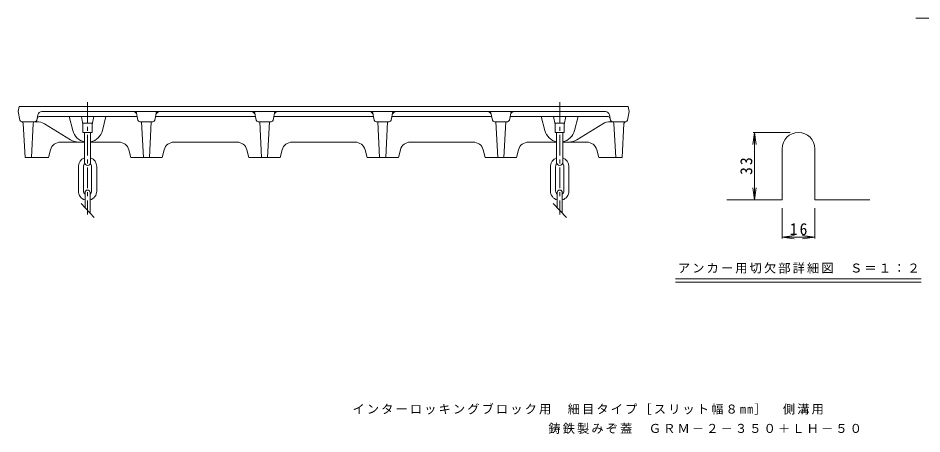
# Model space of a CAD drawing. Units: millimetres, scale not verified, with parts at other scales. Extents: x -719 to 742, y -549 to 469.
# Drawn here: x -662 to 222, y -549 to -142 of the extents above; entities that cross this region are included whole.
import ezdxf

# ---------------------------------------------------------------- set-up
doc = ezdxf.new("R2010")
doc.units = ezdxf.units.MM
doc.header["$LTSCALE"] = 4
doc.linetypes.add('CHAIN1', pattern=[8, 5, -1, 1, -1])
for name, color, linetype, lineweight in [('0-0_0', 3, 'Continuous', 9), ('0-E', 7, 'Continuous', 9), ('1-3', 4, 'Continuous', 9), ('1-F', 7, 'Continuous', 9)]:
    doc.layers.add(name, color=color, linetype=linetype, lineweight=lineweight)
doc.layers.add('F-5', color=7, linetype='Continuous')
doc.styles.add('ＭＳ ゴシック', font='')
doc.styles.get('ＭＳ ゴシック').set_extended_font_data('MS Gothic')

msp = doc.modelspace()

# ---------------------------------------------------------------- linework, layer by layer
at = {"layer": '0-0_0'}
for p, q in [((-662.271, -233.825), (-661.271, -228.825)), ((-661.271, -228.825), (-65.271, -228.825)), ((-64.271, -233.825), (-65.271, -228.825)), ((-660.592, -242.217), (-662.271, -233.825)), ((-642.914, -237.041), (-643.949, -242.217)), ((-87.55, -233.825), (-638.992, -233.825)), ((-544.993, -242.217), (-546.671, -233.825)), ((-528.349, -242.217), (-526.671, -233.825)), ((-429.393, -242.217), (-431.071, -233.825)), ((-412.749, -242.217), (-411.071, -233.825)), ((-313.792, -242.217), (-315.471, -233.825)), ((-297.149, -242.217), (-295.471, -233.825)), ((-198.193, -242.217), (-199.871, -233.825)), ((-181.549, -242.217), (-179.871, -233.825)), ((-83.628, -237.041), (-82.592, -242.217)), ((-65.949, -242.217), (-64.271, -233.825)), ((-644.219, -243.825), (-658.631, -243.825)), ((-657.171, -245.681), (-655.379, -278.825)), ((-647.371, -245.681), (-649.163, -278.825)), ((-641.631, -238.825), (-545.671, -238.825)), ((-636.397, -246.026), (-610.872, -261.624)), ((-612.271, -238.825), (-608.813, -252.502)), ((-600.271, -238.825), (-598.771, -246.611)), ((-588.271, -238.825), (-589.771, -246.612)), ((-576.271, -238.825), (-579.728, -252.502)), ((-530.311, -243.825), (-543.031, -243.825)), ((-539.671, -278.825), (-541.421, -243.825)), ((-533.671, -278.825), (-531.921, -243.825)), ((-527.671, -238.825), (-430.071, -238.825)), ((-414.711, -243.825), (-427.431, -243.825)), ((-424.071, -278.825), (-425.821, -243.825)), ((-418.071, -278.825), (-416.321, -243.825)), ((-412.071, -238.825), (-314.471, -238.825)), ((-311.831, -243.825), (-299.111, -243.825)), ((-308.471, -278.825), (-310.221, -243.825)), ((-302.471, -278.825), (-300.721, -243.825)), ((-198.871, -238.825), (-296.471, -238.825)), ((-196.231, -243.825), (-183.511, -243.825)), ((-192.871, -278.825), (-194.621, -243.825)), ((-186.871, -278.825), (-185.121, -243.825)), ((-84.911, -238.825), (-180.871, -238.825)), ((-150.271, -238.825), (-146.814, -252.502)), ((-138.271, -238.825), (-136.771, -246.612)), ((-126.271, -238.825), (-127.771, -246.611)), ((-114.271, -238.825), (-117.729, -252.502)), ((-90.145, -246.026), (-115.67, -261.624)), ((-82.323, -243.825), (-67.911, -243.825)), ((-79.171, -245.681), (-77.379, -278.825)), ((-69.371, -245.681), (-71.163, -278.825)), ((-597.271, -254.325), (-597.271, -283.718)), ((-591.271, -254.325), (-591.271, -283.718)), ((-135.271, -254.325), (-135.271, -283.718)), ((-129.271, -254.325), (-129.271, -283.718)), ((-620.788, -263.825), (-597.271, -263.825)), ((-591.271, -263.825), (-563.654, -263.825)), ((-509.688, -263.825), (-448.054, -263.825)), ((-394.088, -263.825), (-332.454, -263.825)), ((-216.854, -263.825), (-278.488, -263.825)), ((-135.271, -263.825), (-162.888, -263.825)), ((-105.754, -263.825), (-129.271, -263.825)), ((-630.451, -271.248), (-632.471, -278.825)), ((-519.351, -271.248), (-521.371, -278.825)), ((-403.751, -271.248), (-405.771, -278.825)), ((-322.791, -271.248), (-320.771, -278.825)), ((-207.191, -271.248), (-205.171, -278.825)), ((-96.091, -271.248), (-94.071, -278.825)), ((-655.379, -278.825), (-632.471, -278.825)), ((-71.163, -278.825), (-94.071, -278.825)), ((-603.271, -287.718), (-603.271, -311.718)), ((-598.271, -287.718), (-598.271, -311.719)), ((-590.271, -287.718), (-590.271, -311.719)), ((-585.271, -287.718), (-585.271, -311.719)), ((-141.271, -287.718), (-141.271, -311.719)), ((-136.271, -287.718), (-136.271, -311.719)), ((-128.271, -287.718), (-128.271, -311.719)), ((-123.271, -287.718), (-123.271, -311.718)), ((-596.771, -313.219), (-596.771, -327.862)), ((-591.771, -313.219), (-591.771, -333.219)), ((-134.771, -313.219), (-134.771, -327.862)), ((-129.771, -313.219), (-129.771, -333.218)), ((-587.751, -337.524), (-600.562, -323.801)), ((-125.752, -337.524), (-138.562, -323.801))]:
    msp.add_line(p, q, dxfattribs=at)
at = {"layer": '0-0_0', "linetype": 'CHAIN1'}
for p, q in [((-594.271, -224.825), (-594.271, -334.54)), ((-132.271, -224.825), (-132.271, -334.54))]:
    msp.add_line(p, q, dxfattribs=at)
at = {"layer": '0-0_0'}
for points in [[(-598.771, -254.325), (-598.771, -245.325), (-589.771, -245.325), (-589.771, -254.325)], [(-127.771, -254.325), (-127.771, -245.325), (-136.771, -245.325), (-136.771, -254.325)]]:
    msp.add_lwpolyline(points, close=True, dxfattribs=at)
for points in [[(-553.991, -271.248), (-551.971, -278.825), (-521.371, -278.825)], [(-438.391, -271.248), (-436.371, -278.825), (-405.771, -278.825)], [(-288.151, -271.248), (-290.171, -278.825), (-320.771, -278.825)], [(-172.551, -271.248), (-174.571, -278.825), (-205.171, -278.825)]]:
    msp.add_lwpolyline(points, dxfattribs=at)
for centre, radius, start, end in [((-638.992, -237.825), 4, 90, 168.6902), ((-549.95, -237.825), 4, 11.30986, 90), ((-523.392, -237.825), 4, 90, 168.69014), ((-434.35, -237.825), 4, 11.30986, 90), ((-407.792, -237.825), 4, 90, 168.69014), ((-318.75, -237.825), 4, 11.30986, 90), ((-292.192, -237.825), 4, 90, 168.69014), ((-203.15, -237.825), 4, 11.30986, 90), ((-176.592, -237.825), 4, 90, 168.69014), ((-87.55, -237.825), 4, 11.3098, 90), ((-658.631, -241.825), 2, 191.31021, 270), ((-659.168, -245.789), 2, 3.09427, 74.72427), ((-645.374, -245.789), 2, 97.70595, 176.90573), ((-645.911, -241.825), 2, 277.70656, 348.68979), ((-644.219, -258.825), 15, 58.57048, 90), ((-641.631, -240.825), 2, 90, 168.68979), ((-543.031, -241.825), 2, 191.31021, 270), ((-530.311, -241.825), 2, 270, 348.68979), ((-427.431, -241.825), 2, 191.31021, 270), ((-414.711, -241.825), 2, 270, 348.68979), ((-311.831, -241.825), 2, 191.31021, 270), ((-299.111, -241.825), 2, 270, 348.68979), ((-196.231, -241.825), 2, 191.31021, 270), ((-183.511, -241.825), 2, 270, 348.68979), ((-82.323, -258.825), 15, 90, 121.42952), ((-84.911, -240.825), 2, 11.31021, 90), ((-80.631, -241.825), 2, 191.31021, 262.29344), ((-81.168, -245.789), 2, 3.09427, 82.29405), ((-67.374, -245.789), 2, 105.27573, 176.90573), ((-67.911, -241.825), 2, 270, 348.68979), ((-594.271, -248.825), 15, 194.18797, 258.46318), ((-594.271, -248.825), 15, 281.53682, 345.8123), ((-132.271, -248.825), 15, 194.1877, 258.46318), ((-132.271, -248.825), 15, 281.53682, 345.81203), ((-620.788, -273.825), 10, 90, 165.06851), ((-603.05, -248.825), 15, 238.57043, 270), ((-563.654, -273.825), 10, 14.93149, 90), ((-509.688, -273.825), 10, 90, 165.06851), ((-448.054, -273.825), 10, 14.93149, 90), ((-394.088, -273.825), 10, 90, 165.06851), ((-332.454, -273.825), 10, 14.93149, 90), ((-278.488, -273.825), 10, 90, 165.06851), ((-216.854, -273.825), 10, 14.93149, 90), ((-162.888, -273.825), 10, 90, 165.06851), ((-123.491, -248.825), 15, 270, 301.42957), ((-105.754, -273.825), 10, 14.93149, 90), ((-594.271, -287.718), 9, 109.47127, 180), ((-594.271, -287.718), 9, 0, 70.52873), ((-132.271, -287.718), 9, 109.47127, 180), ((-132.271, -287.718), 9, 0, 70.52873), ((-594.271, -287.718), 4, 134.0488, 180.00038), ((-594.271, -283.718), 3, 180, 0), ((-594.271, -287.718), 4, 359.99962, 45.9512), ((-132.271, -287.718), 4, 134.0488, 180.00038), ((-132.271, -283.718), 3, 180, 0), ((-132.271, -287.718), 4, 359.99962, 45.9512), ((-594.271, -311.719), 9, 179.99983, 253.87241), ((-594.271, -311.719), 4, 180, 231.31779), ((-594.271, -313.219), 2.5, 0, 180), ((-594.271, -311.719), 4, 308.68221, 0), ((-594.271, -311.719), 9, 286.12759, 0), ((-132.271, -311.719), 9, 180, 253.87241), ((-132.271, -311.719), 4, 180, 231.31779), ((-132.271, -313.219), 2.5, 0, 180), ((-132.271, -311.719), 9, 286.12759, 0.00017), ((-132.271, -311.719), 4, 308.68221, 0)]:
    msp.add_arc(centre, radius, start, end, dxfattribs=at)
at = {"layer": '0-E'}
msp.add_line((216.157, -142.426), (363.372, -142.426), dxfattribs=at)
at = {"layer": '1-3'}
for p, q in [((85.365, -320.404), (85.365, -270.404)), ((117.365, -320.404), (117.365, -270.404)), ((31.365, -320.404), (85.365, -320.404)), ((117.365, -320.404), (171.365, -320.404))]:
    msp.add_line(p, q, dxfattribs=at)
msp.add_arc((101.365, -270.404), 16, 0, 180, dxfattribs=at)
at = {"layer": '1-F'}
for p, q in [((58.304, -254.404), (56.737, -266.301)), ((93.365, -254.404), (57.104, -254.404)), ((58.304, -320.404), (58.304, -254.404)), ((58.304, -254.404), (59.87, -266.301)), ((58.304, -320.404), (56.737, -308.507)), ((58.304, -320.404), (59.87, -308.507)), ((85.365, -328.404), (85.365, -358.152)), ((117.365, -328.404), (117.365, -358.152)), ((85.365, -356.952), (97.262, -355.386)), ((85.365, -356.952), (117.365, -356.952)), ((85.365, -356.952), (97.262, -358.518)), ((117.365, -356.952), (105.468, -355.386)), ((117.365, -356.952), (105.468, -358.518)), ((-18.858, -397.567), (221.588, -397.567)), ((-18.858, -400.771), (221.588, -400.771))]:
    msp.add_line(p, q, dxfattribs=at)

# ---------------------------------------------------------------- texts
at = {"layer": '1-F', "color": 2, "insert": (56.304, -295.904), "char_height": 11.73, "attachment_point": 7, "rotation": 90, "style": 'ＭＳ ゴシック'}
msp.add_mtext('\\T1.27;\\W0.95;33', dxfattribs=at)
at = {"layer": '1-F', "color": 2, "insert": (92.865, -354.952), "char_height": 11.73, "attachment_point": 7, "style": 'ＭＳ ゴシック'}
msp.add_mtext('\\T1.27;\\W0.95;16', dxfattribs=at)
at = {"layer": '1-F', "insert": (-16.635, -392.494), "char_height": 8.798, "attachment_point": 7, "style": 'ＭＳ ゴシック'}
msp.add_mtext('\\T1.17;アンカー用切欠部詳細図\u3000Ｓ＝１：２', dxfattribs=at)
at = {"layer": 'F-5', "char_height": 8.798, "attachment_point": 7, "style": 'ＭＳ ゴシック'}
for s, insert in [('\\T1.17;インターロッキングブロック用\u3000細目タイプ［スリット幅８mm］\u3000側溝用', (-335.062, -530.51)), ('\\T1.17;鋳鉄製みぞ蓋\u3000ＧＲＭ－２－３５０＋ＬＨ－５０', (-143.383, -549.425))]:
    msp.add_mtext(s, dxfattribs=dict(at, insert=insert))

doc.saveas('drawing.dxf')
